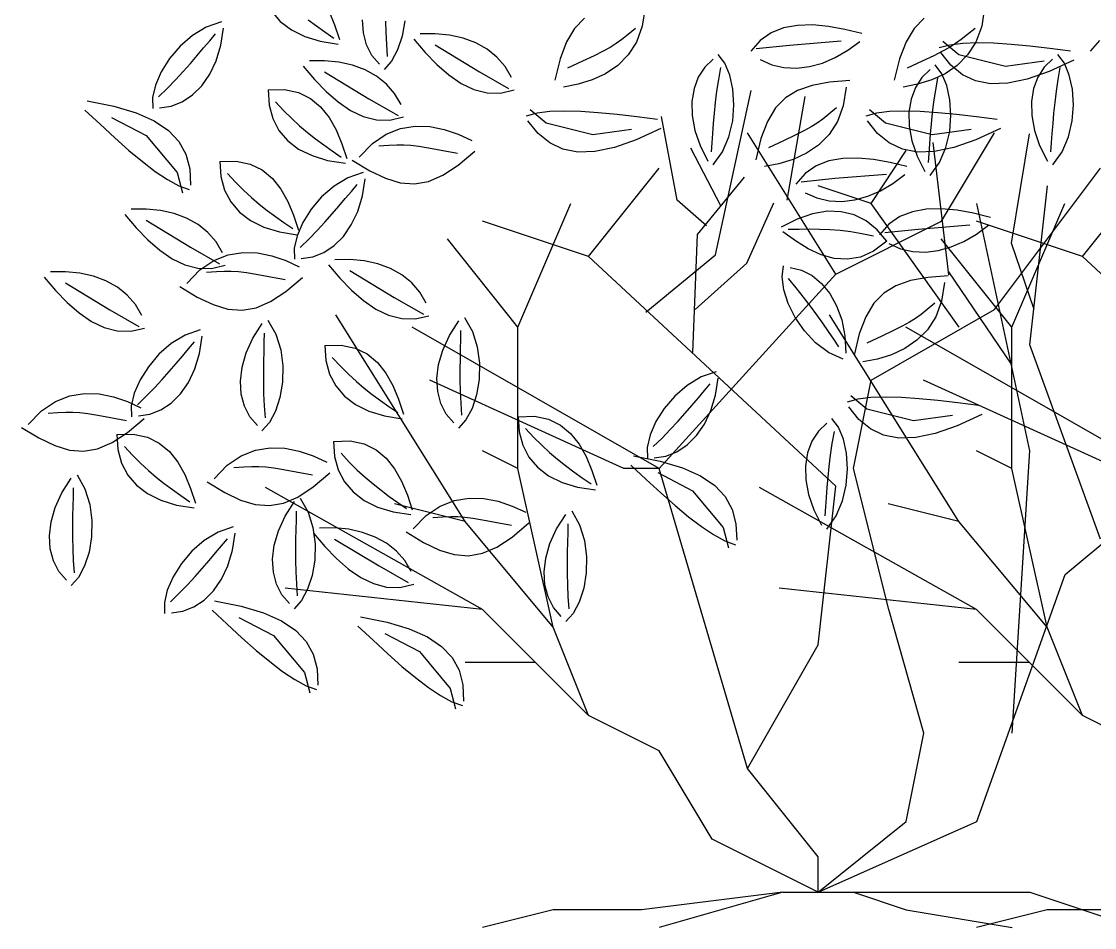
# Model space of a CAD drawing. Header units: millimetres. Extents: x 284148 to 331264, y 78716 to 101523.
# Drawn here: x 315717 to 316399, y 84617 to 85193 of the extents above; entities that cross this region are included whole.
import ezdxf

# ---------------------------------------------------------------- set-up
doc = ezdxf.new("R2010")
doc.units = ezdxf.units.MM

# ---------------------------------------------------------------- blocks, each defined once
blk = doc.blocks.new('A$C4D901EEA')
for p, q in [((158.97, 581.9), (164.47, 575.44)), ((195.24, 582.2), (198.93, 573.42)), ((396.27, 584.28), (394.47, 572.41)), ((611.96, 584.28), (610.16, 572.41)), ((127.08, 575.2), (117.43, 571.91)), ((164.47, 575.44), (171.48, 570.08)), ((182.18, 576.5), (187.39, 572.64)), ((198.93, 573.42), (201.99, 563.99)), ((217.25, 568.24), (216.75, 576.54)), ((231.7, 568.41), (231.54, 575.58)), ((243.49, 575.92), (241.86, 566.16)), ((357.8, 577.52), (351.46, 571.05)), ((493.09, 572.99), (484.27, 571.42)), ((502.61, 573.22), (493.09, 572.99)), ((512.67, 572.3), (502.61, 573.22)), ((573.49, 577.52), (567.15, 571.05)), ((108.58, 566.6), (100.74, 559.77)), ((117.43, 571.91), (108.58, 566.6)), ((119.62, 563.26), (123.34, 567.64)), ((126.69, 560.33), (128.38, 571.2)), ((171.48, 570.08), (179.97, 565.87)), ((187.39, 572.64), (192.79, 568.82)), ((192.79, 568.82), (198.44, 564.96)), ((219.24, 560.64), (217.25, 568.24)), ((232.05, 560.94), (231.7, 568.41)), ((241.86, 566.16), (239.02, 557.42)), ((262.82, 567.69), (253.33, 567.55)), ((271.96, 566.78), (262.82, 567.69)), ((280.6, 564.84), (271.96, 566.78)), ((351.46, 571.05), (346.32, 562.52)), ((385.43, 567.1), (381.46, 563.98)), ((390.24, 571.05), (385.43, 567.1)), ((394.47, 572.41), (390.78, 562.42)), ((476.28, 568.31), (469.25, 563.47)), ((484.27, 571.42), (476.28, 568.31)), ((523.15, 570.44), (512.67, 572.3)), ((533.9, 567.82), (523.15, 570.44)), ((567.15, 571.05), (562.01, 562.52)), ((601.11, 567.1), (597.14, 563.98)), ((605.93, 571.05), (601.11, 567.1)), ((610.16, 572.41), (606.47, 562.42)), ((100.74, 559.77), (94.09, 551.92)), ((115.75, 558.66), (119.62, 563.26)), ((123.7, 550.55), (126.69, 560.33)), ((179.97, 565.87), (189.89, 562.86)), ((189.89, 562.86), (201.2, 561.08)), ((222.67, 553.93), (219.24, 560.64)), ((232.63, 553.17), (232.05, 560.94)), ((249.38, 564.25), (256.56, 555.83)), ((262.88, 560.58), (291.07, 543.55)), ((288.6, 561.87), (280.6, 564.84)), ((295.83, 557.88), (288.6, 561.87)), ((346.32, 562.52), (342.19, 551.65)), ((377.83, 561.37), (374.03, 558.98)), ((381.46, 563.98), (377.83, 561.37)), ((390.78, 562.42), (385.48, 554.17)), ((469.25, 563.47), (463.33, 556.7)), ((487.98, 560.19), (466.77, 558)), ((520.8, 562.89), (487.98, 560.19)), ((525.02, 557.16), (532.63, 562.83)), ((562.01, 562.52), (557.88, 551.65)), ((589.89, 560.51), (583.01, 558.62)), ((595.64, 554.35), (585.39, 562.74)), ((593.51, 561.37), (589.72, 558.98)), ((598.02, 561.57), (589.89, 560.51)), ((597.14, 563.98), (593.51, 561.37)), ((607.29, 561.92), (598.02, 561.57)), ((606.47, 562.42), (601.17, 554.17)), ((617.58, 561.65), (607.29, 561.92)), ((628.76, 560.87), (617.58, 561.65)), ((640.71, 559.69), (628.76, 560.87)), ((653.31, 558.21), (640.71, 559.69)), ((684.94, 563.47), (679.01, 556.7)), ((107.37, 548.87), (111.68, 553.86)), ((111.68, 553.86), (115.75, 558.66)), ((227.5, 548.32), (222.67, 553.93)), ((239.02, 557.42), (235.15, 550.21)), ((256.56, 555.83), (263.96, 548.19)), ((302.14, 552.88), (295.83, 557.88)), ((307.39, 546.88), (302.14, 552.88)), ((363.91, 553.7), (356.57, 550.21)), ((369.56, 556.52), (363.91, 553.7)), ((374.03, 558.98), (369.56, 556.52)), ((385.48, 554.17), (378.85, 547.5)), ((446.92, 548.95), (442.72, 554.58)), ((508.94, 549.06), (517.08, 552.54)), ((517.08, 552.54), (525.02, 557.16)), ((579.6, 553.7), (572.26, 550.21)), ((585.25, 556.52), (579.6, 553.7)), ((590.54, 547.72), (584.08, 555.79)), ((589.72, 558.98), (585.25, 556.52)), ((601.17, 554.17), (594.53, 547.5)), ((625.23, 546.81), (595.64, 554.35)), ((666.43, 556.53), (653.31, 558.21)), ((662.6, 548.95), (658.41, 554.58)), ((94.09, 551.92), (88.83, 543.53)), ((102.8, 543.74), (107.37, 548.87)), ((119.59, 541.96), (123.7, 550.55)), ((179.09, 547.09), (186.27, 538.68)), ((192.53, 550.53), (183.04, 550.39)), ((201.67, 549.63), (192.53, 550.53)), ((210.31, 547.69), (201.67, 549.63)), ((218.32, 544.72), (210.31, 547.69)), ((235.15, 550.21), (230.42, 545.02)), ((263.96, 548.19), (271.58, 541.55)), ((311.44, 539.89), (307.39, 546.88)), ((342.19, 551.65), (338.88, 538.17)), ((356.57, 550.21), (347.04, 545.75)), ((378.85, 547.5), (371.15, 542.28)), ((434.13, 546.48), (430.06, 540.15)), ((439.49, 551.59), (434.13, 546.48)), ((444.12, 546.25), (442.77, 538.58)), ((450.06, 541.39), (446.92, 548.95)), ((469.32, 551.22), (476.7, 547.93)), ((476.7, 547.93), (484.47, 546.14)), ((484.47, 546.14), (492.51, 545.78)), ((492.51, 545.78), (500.71, 546.78)), ((500.71, 546.78), (508.94, 549.06)), ((557.88, 551.65), (554.57, 538.17)), ((572.26, 550.21), (562.73, 545.75)), ((584.8, 542.26), (580.61, 547.89)), ((594.53, 547.5), (586.84, 542.28)), ((597.88, 541.66), (590.54, 547.72)), ((649.89, 550.3), (625.23, 546.81)), ((649.82, 546.48), (645.74, 540.15)), ((655.18, 551.59), (649.82, 546.48)), ((668.56, 550.89), (652.88, 543.66)), ((659.81, 546.25), (658.46, 538.58)), ((665.74, 541.39), (662.6, 548.95)), ((88.83, 543.53), (85.17, 535.1)), ((97.93, 538.48), (102.8, 543.74)), ((114.51, 534.66), (119.59, 541.96)), ((186.27, 538.68), (193.67, 531.03)), ((192.59, 543.42), (220.78, 526.39)), ((225.54, 540.73), (218.32, 544.72)), ((231.85, 535.73), (225.54, 540.73)), ((271.58, 541.55), (279.43, 536.16)), ((291.07, 543.55), (309.54, 532.91)), ((371.15, 542.28), (362.67, 538.36)), ((430.06, 540.15), (427.33, 532.79)), ((452.02, 532.42), (450.06, 541.39)), ((572.02, 539.79), (567.94, 533.46)), ((577.37, 544.9), (572.02, 539.79)), ((586.84, 542.28), (578.36, 538.36)), ((582, 539.56), (580.66, 531.88)), ((587.94, 534.7), (584.8, 542.26)), ((606.25, 537.69), (597.88, 541.66)), ((638.96, 538.77), (626.65, 536.19)), ((652.88, 543.66), (638.96, 538.77)), ((645.74, 540.15), (643.01, 532.79)), ((667.7, 532.42), (665.74, 541.39)), ((85.17, 535.1), (83.29, 527.14)), ((87.13, 527.69), (92.72, 533.12)), ((92.72, 533.12), (97.93, 538.48)), ((108.63, 528.77), (114.51, 534.66)), ((156.66, 531.94), (167.11, 532.19)), ((156.66, 531.94), (157.34, 522.38)), ((167.11, 532.19), (176.07, 530.33)), ((237.1, 529.73), (231.85, 535.73)), ((279.43, 536.16), (287.5, 532.27)), ((287.5, 532.27), (295.8, 530.11)), ((304.33, 529.92), (313.1, 531.94)), ((353.68, 535.59), (344.46, 533.82)), ((362.67, 538.36), (353.68, 535.59)), ((427.33, 532.79), (426.01, 524.57)), ((442.77, 538.58), (441.69, 531.18)), ((452.67, 522.54), (452.02, 532.42)), ((502.4, 534.89), (493.14, 531.7)), ((513.39, 536.86), (502.4, 534.89)), ((526.29, 537.89), (513.39, 536.86)), ((523.91, 533.77), (522.11, 521.9)), ((569.37, 535.59), (560.14, 533.82)), ((567.94, 533.46), (565.21, 526.09)), ((578.36, 538.36), (569.37, 535.59)), ((580.66, 531.88), (579.57, 524.49)), ((589.9, 525.72), (587.94, 534.7)), ((615.79, 535.84), (606.25, 537.69)), ((626.65, 536.19), (615.79, 535.84)), ((643.01, 532.79), (641.69, 524.57)), ((658.46, 538.58), (657.37, 531.18)), ((668.36, 522.54), (667.7, 532.42)), ((41.83, 525.01), (58.77, 521.69)), ((83.29, 527.14), (83.39, 520.12)), ((102.1, 524.4), (108.63, 528.77)), ((176.07, 530.33), (183.68, 526.59)), ((183.68, 526.59), (190.09, 521.22)), ((193.67, 531.03), (201.29, 524.4)), ((220.78, 526.39), (239.26, 515.75)), ((241.15, 522.74), (237.1, 529.73)), ((295.8, 530.11), (304.33, 529.92)), ((441.69, 531.18), (440.82, 524.06)), ((440.87, 427.34), (463.67, 531.55)), ((485.43, 527.01), (479.1, 520.54)), ((493.14, 531.7), (485.43, 527.01)), ((486.5, 462.06), (497.9, 527.88)), ((565.21, 526.09), (563.89, 517.87)), ((590.55, 515.85), (589.9, 525.72)), ((657.37, 531.18), (656.5, 524.06)), ((40.25, 519.19), (49.91, 510.14)), ((58.77, 521.69), (72.92, 517.5)), ((87.76, 520.65), (95.09, 521.65)), ((95.09, 521.65), (102.1, 524.4)), ((157.34, 522.38), (159.68, 513.82)), ((161.47, 524.38), (166.66, 518.8)), ((166.66, 518.8), (171.73, 513.75)), ((190.09, 521.22), (195.44, 514.46)), ((201.29, 524.4), (209.14, 519.01)), ((209.14, 519.01), (217.21, 515.12)), ((333.39, 510.96), (323.15, 519.35)), ((335.78, 518.19), (327.64, 517.12)), ((345.05, 518.53), (335.78, 518.19)), ((355.33, 518.26), (345.05, 518.53)), ((366.51, 517.49), (355.33, 518.26)), ((426.01, 524.57), (426.16, 515.68)), ((440.82, 524.06), (440.12, 517.23)), ((451.88, 512.28), (452.67, 522.54)), ((479.1, 520.54), (473.96, 512.01)), ((517.87, 520.54), (513.06, 516.59)), ((522.11, 521.9), (518.42, 511.91)), ((549.08, 510.96), (538.84, 519.35)), ((551.46, 518.19), (543.33, 517.12)), ((560.74, 518.53), (551.46, 518.19)), ((571.02, 518.26), (560.74, 518.53)), ((582.2, 517.49), (571.02, 518.26)), ((579.57, 524.49), (578.7, 517.37)), ((641.69, 524.57), (641.85, 515.68)), ((656.5, 524.06), (655.8, 517.23)), ((667.56, 512.28), (668.36, 522.54)), ((57.31, 514.55), (79.34, 502.95)), ((72.92, 517.5), (84.42, 512.39)), ((84.42, 512.39), (93.42, 506.31)), ((159.68, 513.82), (163.61, 506.28)), ((171.73, 513.75), (176.73, 509.15)), ((195.44, 514.46), (199.88, 506.58)), ((217.21, 515.12), (225.51, 512.95)), ((225.51, 512.95), (234.04, 512.76)), ((234.04, 512.76), (242.81, 514.79)), ((327.64, 517.12), (320.77, 515.23)), ((328.3, 504.33), (321.83, 512.41)), ((378.46, 516.31), (366.51, 517.49)), ((391.06, 514.82), (378.46, 516.31)), ((404.19, 513.15), (391.06, 514.82)), ((416.61, 462.06), (406.64, 515.07)), ((426.16, 515.68), (427.86, 506.31)), ((440.12, 517.23), (439.55, 510.67)), ((449.52, 502.15), (451.88, 512.28)), ((473.96, 512.01), (469.82, 501.14)), ((509.09, 513.46), (505.46, 510.86)), ((513.06, 516.59), (509.09, 513.46)), ((518.42, 511.91), (513.12, 503.66)), ((543.33, 517.12), (536.46, 515.23)), ((543.98, 504.33), (537.52, 512.41)), ((563.89, 517.87), (564.05, 508.99)), ((578.7, 517.37), (578, 510.53)), ((594.15, 516.31), (582.2, 517.49)), ((589.76, 505.58), (590.55, 515.85)), ((606.75, 514.82), (594.15, 516.31)), ((619.87, 513.15), (606.75, 514.82)), ((641.85, 515.68), (643.55, 506.31)), ((655.8, 517.23), (655.23, 510.67)), ((665.2, 502.15), (667.56, 512.28)), ((49.91, 510.14), (59.25, 501.57)), ((93.42, 506.31), (100.07, 499.23)), ((163.61, 506.28), (169.11, 499.81)), ((176.73, 509.15), (181.74, 504.89)), ((181.74, 504.89), (186.82, 500.88)), ((199.88, 506.58), (203.57, 497.79)), ((231.78, 503.85), (240.91, 507.44)), ((240.91, 507.44), (250.19, 508.95)), ((250.19, 508.95), (259.49, 508.68)), ((259.49, 508.68), (268.66, 506.89)), ((268.66, 506.89), (277.57, 503.88)), ((362.99, 503.43), (333.39, 510.96)), ((387.65, 506.92), (362.99, 503.43)), ((406.31, 507.5), (390.64, 500.27)), ((427.86, 506.31), (431.17, 496.63)), ((439.55, 510.67), (439.06, 504.39)), ((517.34, 414.98), (461.26, 504.7)), ((497.19, 506.01), (491.54, 503.19)), ((501.67, 508.47), (497.19, 506.01)), ((505.46, 510.86), (501.67, 508.47)), ((578.68, 503.43), (549.08, 510.96)), ((564.05, 508.99), (565.75, 499.61)), ((578, 510.53), (577.43, 503.97)), ((603.33, 506.92), (578.68, 503.43)), ((584.63, 448.62), (618.28, 504.7)), ((587.4, 495.45), (589.76, 505.58)), ((622, 507.5), (606.33, 500.27)), ((643.55, 506.31), (646.86, 496.63)), ((655.23, 510.67), (654.75, 504.39)), ((59.25, 501.57), (68.25, 493.61)), ((79.34, 502.95), (98.92, 479.5)), ((100.07, 499.23), (104.52, 491.1)), ((169.11, 499.81), (176.12, 494.45)), ((186.82, 500.88), (192.03, 497.01)), ((203.57, 497.79), (206.63, 488.37)), ((214.53, 489.35), (222.94, 497.91)), ((222.94, 497.91), (231.78, 503.85)), ((277.57, 503.88), (286.08, 499.91)), ((335.64, 498.28), (328.3, 504.33)), ((344.01, 494.3), (335.64, 498.28)), ((390.64, 500.27), (376.72, 495.39)), ((438.61, 498.39), (438.16, 492.67)), ((439.06, 504.39), (438.61, 498.39)), ((445.45, 492.66), (449.52, 502.15)), ((469.82, 501.14), (466.52, 487.66)), ((484.21, 499.69), (474.68, 495.24)), ((491.54, 503.19), (484.21, 499.69)), ((513.12, 503.66), (506.48, 496.99)), ((551.33, 498.28), (543.98, 504.33)), ((559.7, 494.3), (551.33, 498.28)), ((565.75, 499.61), (569.06, 489.93)), ((577.43, 503.97), (576.94, 497.7)), ((589.17, 414.53), (579.19, 498.62)), ((606.33, 500.27), (592.41, 495.39)), ((629.1, 434.65), (640.52, 504.12)), ((654.3, 498.39), (653.85, 492.67)), ((654.75, 504.39), (654.3, 498.39)), ((661.14, 492.66), (665.2, 502.15)), ((68.25, 493.61), (76.86, 486.43)), ((104.52, 491.1), (106.93, 481.9)), ((176.12, 494.45), (184.61, 490.25)), ((192.03, 497.01), (197.43, 493.2)), ((197.43, 493.2), (203.08, 489.33)), ((227.17, 496.54), (233.38, 496.92)), ((233.38, 496.92), (238.43, 497.13)), ((238.43, 497.13), (242.9, 497.12)), ((242.9, 497.12), (247.38, 496.83)), ((247.38, 496.83), (252.44, 496.2)), ((252.44, 496.2), (258.67, 495.19)), ((258.67, 495.19), (266.67, 493.72)), ((266.67, 493.72), (277, 491.75)), ((277.48, 484.13), (288.05, 493.12)), ((353.55, 492.46), (344.01, 494.3)), ((364.4, 492.8), (353.55, 492.46)), ((376.72, 495.39), (364.4, 492.8)), ((444.44, 458.41), (425.19, 494.98)), ((431.17, 496.63), (436.16, 486.83)), ((439.56, 484.34), (445.45, 492.66)), ((498.78, 491.77), (490.3, 487.85)), ((506.48, 496.99), (498.78, 491.77)), ((539.77, 459.84), (562.2, 493.48)), ((569.24, 492.46), (559.7, 494.3)), ((580.09, 492.8), (569.24, 492.46)), ((576.5, 491.7), (576.05, 485.97)), ((576.94, 497.7), (576.5, 491.7)), ((592.41, 495.39), (580.09, 492.8)), ((583.34, 485.97), (587.4, 495.45)), ((646.86, 496.63), (651.84, 486.83)), ((655.25, 484.34), (661.14, 492.66)), ((76.86, 486.43), (85.04, 480.19)), ((126.01, 486.52), (136.46, 486.77)), ((126.01, 486.52), (126.69, 476.96)), ((136.46, 486.77), (145.42, 484.91)), ((145.42, 484.91), (153.03, 481.17)), ((184.61, 490.25), (194.53, 487.24)), ((194.53, 487.24), (205.84, 485.46)), ((210.19, 487.4), (221.25, 480.68)), ((267.77, 477.74), (277.48, 484.13)), ((481.31, 485.07), (472.09, 483.31)), ((490.3, 487.85), (481.31, 485.07)), ((512.98, 486.86), (504.99, 483.75)), ((521.81, 488.43), (512.98, 486.86)), ((531.32, 488.66), (521.81, 488.43)), ((541.39, 487.74), (531.32, 488.66)), ((551.86, 485.88), (541.39, 487.74)), ((562.61, 483.26), (551.86, 485.88)), ((569.06, 489.93), (574.04, 480.14)), ((577.44, 477.65), (583.34, 485.97)), ((85.04, 480.19), (92.76, 475.05)), ((98.92, 479.5), (102.31, 466.71)), ((106.93, 481.9), (107.44, 471.56)), ((130.82, 478.96), (136.01, 473.38)), ((153.03, 481.17), (159.44, 475.8)), ((217.08, 479.52), (207.43, 476.22)), ((221.25, 480.68), (231.31, 475.84)), ((258.6, 473.84), (267.77, 477.74)), ((360.33, 426.19), (405.19, 482.27)), ((497.96, 478.91), (492.04, 472.14)), ((504.99, 483.75), (497.96, 478.91)), ((549.52, 478.33), (516.7, 475.63)), ((553.73, 472.6), (561.34, 478.27)), ((618.28, 392.55), (685.57, 482.27)), ((674.05, 426.19), (718.92, 482.27)), ((92.76, 475.05), (99.98, 471.15)), ((99.98, 471.15), (106.65, 468.65)), ((126.69, 476.96), (129.02, 468.4)), ((136.01, 473.38), (141.07, 468.34)), ((159.44, 475.8), (164.79, 469.05)), ((198.59, 470.91), (190.74, 464.08)), ((207.43, 476.22), (198.59, 470.91)), ((209.63, 467.57), (213.34, 471.95)), ((216.69, 464.65), (218.39, 475.51)), ((231.31, 475.84), (240.69, 473.01)), ((240.69, 473.01), (249.68, 472.3)), ((249.68, 472.3), (258.6, 473.84)), ((429.46, 440.12), (459.4, 476.68)), ((516.7, 475.63), (495.49, 473.44)), ((539.77, 459.84), (506.13, 471.05)), ((545.79, 467.98), (553.73, 472.6)), ((640.71, 370.12), (651.93, 471.05)), ((129.02, 468.4), (132.96, 460.86)), ((141.07, 468.34), (146.08, 463.73)), ((146.08, 463.73), (151.09, 459.47)), ((164.79, 469.05), (169.23, 461.16)), ((190.74, 464.08), (184.09, 456.23)), ((205.75, 462.97), (209.63, 467.57)), ((213.7, 454.86), (216.69, 464.65)), ((498.04, 466.66), (505.42, 463.37)), ((529.42, 462.22), (537.65, 464.5)), ((537.65, 464.5), (545.79, 467.98)), ((132.96, 460.86), (138.46, 454.39)), ((151.09, 459.47), (156.17, 455.46)), ((169.23, 461.16), (172.91, 452.38)), ((197.38, 453.19), (201.68, 458.17)), ((201.68, 458.17), (205.75, 462.97)), ((315.46, 381.33), (349.11, 459.84)), ((435.17, 445.61), (416.61, 462.06)), ((460.82, 421.85), (477.95, 460.24)), ((505.42, 463.37), (513.19, 461.58)), ((513.19, 461.58), (521.23, 461.22)), ((521.23, 461.22), (529.42, 462.22)), ((595.85, 381.33), (539.77, 459.84)), ((640.71, 302.82), (607.06, 459.84)), ((629.19, 381.33), (662.84, 459.84)), ((65.74, 452.89), (72.93, 444.48)), ((79.19, 456.34), (69.69, 456.2)), ((88.32, 455.43), (79.19, 456.34)), ((96.97, 453.49), (88.32, 455.43)), ((104.97, 450.52), (96.97, 453.49)), ((112.2, 446.53), (104.97, 450.52)), ((138.46, 454.39), (145.47, 449.03)), ((156.17, 455.46), (161.38, 451.59)), ((161.38, 451.59), (166.78, 447.78)), ((172.91, 452.38), (175.98, 442.95)), ((184.09, 456.23), (178.84, 447.84)), ((192.81, 448.05), (197.38, 453.19)), ((209.59, 446.27), (213.7, 454.86)), ((502.7, 453.31), (492.89, 449.95)), ((512.04, 454.88), (502.7, 453.31)), ((520.86, 454.64), (512.04, 454.88)), ((529.11, 452.62), (520.86, 454.64)), ((536.71, 448.81), (529.11, 452.62)), ((558.05, 451.54), (551.02, 446.7)), ((566.04, 454.65), (558.05, 451.54)), ((574.87, 456.22), (566.04, 454.65)), ((584.38, 456.45), (574.87, 456.22)), ((594.44, 455.53), (584.38, 456.45)), ((604.92, 453.67), (594.44, 455.53)), ((615.67, 451.05), (604.92, 453.67)), ((72.93, 444.48), (80.33, 436.83)), ((79.25, 449.23), (107.43, 432.2)), ((118.51, 441.53), (112.2, 446.53)), ((145.47, 449.03), (153.96, 444.83)), ((153.96, 444.83), (163.88, 441.82)), ((166.78, 447.78), (172.43, 443.91)), ((178.84, 447.84), (175.17, 439.42)), ((187.93, 442.79), (192.81, 448.05)), ((204.52, 438.97), (209.59, 446.27)), ((360.33, 426.19), (293.03, 448.62)), ((492.89, 449.95), (482.68, 444.76)), ((494.03, 443.42), (487.19, 443.24)), ((500.65, 443.49), (494.03, 443.42)), ((507.13, 443.4), (500.65, 443.49)), ((513.6, 443.12), (507.13, 443.4)), ((517.34, 414.98), (584.63, 448.62)), ((543.62, 443.23), (536.71, 448.81)), ((549.77, 435.89), (543.62, 443.23)), ((551.02, 446.7), (545.1, 439.93)), ((569.76, 443.42), (548.55, 441.23)), ((602.58, 446.12), (569.76, 443.42)), ((674.05, 426.19), (606.76, 448.62)), ((606.79, 440.39), (614.4, 446.06)), ((80.33, 436.83), (87.95, 430.2)), ((123.76, 435.53), (118.51, 441.53)), ((163.88, 441.82), (175.19, 440.04)), ((175.17, 439.42), (173.29, 431.45)), ((177.14, 432), (182.72, 437.43)), ((182.72, 437.43), (187.93, 442.79)), ((198.64, 433.08), (204.52, 438.97)), ((315.46, 381.33), (270.6, 437.41)), ((426.61, 365.16), (429.46, 440.12)), ((491.75, 436.1), (483.74, 441.94)), ((520.15, 442.6), (513.6, 443.12)), ((526.91, 441.8), (520.15, 442.6)), ((533.97, 440.68), (526.91, 441.8)), ((541.44, 439.19), (533.97, 440.68)), ((629.19, 381.33), (584.33, 437.41)), ((598.85, 435.77), (606.79, 440.39)), ((87.95, 430.2), (95.79, 424.81)), ((107.43, 432.2), (125.91, 421.55)), ((127.81, 428.54), (123.76, 435.53)), ((173.29, 431.45), (173.39, 424.43)), ((192.11, 428.71), (198.64, 433.08)), ((499.88, 431.14), (491.75, 436.1)), ((508.1, 427.34), (499.88, 431.14)), ((541.44, 429.56), (533.09, 425.83)), ((549.77, 435.89), (541.44, 429.56)), ((551.1, 434.45), (558.48, 431.16)), ((558.48, 431.16), (566.25, 429.37)), ((574.29, 429.01), (582.48, 430.01)), ((582.48, 430.01), (590.71, 432.29)), ((590.71, 432.29), (598.85, 435.77)), ((643.37, 392.59), (629.1, 434.65)), ((95.79, 424.81), (103.87, 420.92)), ((113.39, 417.68), (122.23, 423.62)), ((122.23, 423.62), (131.36, 427.21)), ((131.36, 427.21), (140.64, 428.72)), ((140.64, 428.72), (149.94, 428.45)), ((149.94, 428.45), (159.11, 426.66)), ((159.11, 426.66), (168.02, 423.65)), ((168.02, 423.65), (176.53, 419.68)), ((177.76, 424.96), (185.1, 425.97)), ((185.1, 425.97), (192.11, 428.71)), ((208.61, 424.31), (199.12, 424.17)), ((217.75, 423.4), (208.61, 424.31)), ((226.39, 421.46), (217.75, 423.4)), ((517.34, 280.39), (360.33, 426.19)), ((396.66, 390.77), (440.87, 427.34)), ((516.39, 425), (508.1, 427.34)), ((524.73, 424.4), (516.39, 425)), ((533.09, 425.83), (524.73, 424.4)), ((566.25, 429.37), (574.29, 429.01)), ((831.07, 280.39), (674.05, 426.19)), ((27.92, 416.52), (18.43, 416.38)), ((37.06, 415.61), (27.92, 416.52)), ((103.87, 420.92), (112.17, 418.75)), ((104.98, 409.12), (113.39, 417.68)), ((112.17, 418.75), (120.7, 418.56)), ((117.62, 416.31), (123.83, 416.69)), ((120.7, 418.56), (129.46, 420.59)), ((123.83, 416.69), (128.88, 416.9)), ((128.88, 416.9), (133.35, 416.89)), ((133.35, 416.89), (137.82, 416.6)), ((137.82, 416.6), (142.89, 415.97)), ((142.89, 415.97), (149.12, 414.96)), ((195.17, 420.86), (202.35, 412.45)), ((208.67, 417.2), (236.86, 400.17)), ((234.4, 418.49), (226.39, 421.46)), ((241.62, 414.5), (234.4, 418.49)), ((428.04, 392.59), (460.82, 421.85)), ((483.29, 413.19), (484.08, 420.16)), ((488.38, 419.2), (495.58, 417.47)), ((495.58, 417.47), (502.28, 414.05)), ((629.1, 357.85), (589.17, 416.36)), ((14.48, 413.07), (21.67, 404.66)), ((27.98, 409.41), (56.17, 392.38)), ((45.7, 413.67), (37.06, 415.61)), ((53.71, 410.7), (45.7, 413.67)), ((60.94, 406.71), (53.71, 410.7)), ((149.12, 414.96), (157.12, 413.49)), ((157.12, 413.49), (167.45, 411.52)), ((167.93, 403.9), (178.5, 412.89)), ((202.35, 412.45), (209.75, 404.8)), ((247.93, 409.5), (241.62, 414.5)), ((253.18, 403.5), (247.93, 409.5)), ((405.19, 291.61), (517.34, 414.98)), ((484.37, 405.07), (483.29, 413.19)), ((487.06, 412.26), (492.08, 406.3)), ((502.28, 414.05), (508.35, 409.05)), ((564.87, 410.85), (555.62, 407.65)), ((575.86, 412.82), (564.87, 410.85)), ((588.77, 413.85), (575.86, 412.82)), ((586.38, 409.73), (584.58, 397.86)), ((21.67, 404.66), (29.07, 397.01)), ((67.25, 401.71), (60.94, 406.71)), ((100.64, 407.17), (111.7, 400.45)), ((158.22, 397.51), (167.93, 403.9)), ((209.75, 404.8), (217.37, 398.17)), ((257.23, 396.51), (253.18, 403.5)), ((487.18, 396.33), (484.37, 405.07)), ((492.08, 406.3), (496.73, 400.45)), ((508.35, 409.05), (513.61, 402.61)), ((513.61, 402.61), (517.94, 394.84)), ((547.91, 402.96), (541.58, 396.49)), ((555.62, 407.65), (547.91, 402.96)), ((29.07, 397.01), (36.69, 390.38)), ((72.5, 395.71), (67.25, 401.71)), ((76.55, 388.72), (72.5, 395.71)), ((111.7, 400.45), (121.76, 395.61)), ((121.76, 395.61), (131.14, 392.78)), ((149.05, 393.61), (158.22, 397.51)), ((217.37, 398.17), (225.22, 392.78)), ((236.86, 400.17), (255.34, 389.52)), ((491.58, 387.46), (487.18, 396.33)), ((496.73, 400.45), (501.06, 394.73)), ((541.58, 396.49), (536.43, 387.97)), ((580.35, 396.5), (575.54, 392.55)), ((584.58, 397.86), (580.9, 387.87)), ((36.69, 390.38), (44.53, 384.99)), ((56.17, 392.38), (74.65, 381.73)), ((131.14, 392.78), (140.13, 392.07)), ((140.13, 392.07), (149.05, 393.61)), ((281.82, 257.96), (199.69, 389.16)), ((225.22, 392.78), (233.29, 388.89)), ((233.29, 388.89), (241.59, 386.72)), ((501.06, 394.73), (505.1, 389.17)), ((505.1, 389.17), (508.89, 383.79)), ((595.55, 257.96), (513.42, 389.16)), ((517.94, 394.84), (521.18, 385.88)), ((539.77, 347.68), (618.28, 392.55)), ((571.57, 389.42), (567.94, 386.81)), ((575.54, 392.55), (571.57, 389.42)), ((44.53, 384.99), (52.6, 381.1)), ((147.06, 374.32), (152.99, 383.58)), ((156.62, 385.71), (161.66, 376.85)), ((241.59, 386.72), (250.12, 386.53)), ((250.12, 386.53), (258.89, 388.56)), ((271.91, 376.03), (277.84, 385.28)), ((281.47, 387.42), (286.51, 378.56)), ((497.42, 378.98), (491.58, 387.46)), ((508.89, 383.79), (512.47, 378.6)), ((521.18, 385.88), (523.18, 375.85)), ((536.43, 387.97), (532.3, 377.1)), ((559.67, 381.97), (554.02, 379.14)), ((564.14, 384.43), (559.67, 381.97)), ((567.94, 386.81), (564.14, 384.43)), ((580.9, 387.87), (575.6, 379.62)), ((52.6, 381.1), (60.9, 378.93)), ((60.9, 378.93), (69.44, 378.74)), ((69.44, 378.74), (78.2, 380.77)), ((103.96, 376.22), (95.11, 370.91)), ((113.61, 379.51), (103.96, 376.22)), ((113.21, 364.64), (114.91, 375.5)), ((154.29, 371.83), (154.41, 377.57)), ((161.66, 376.85), (164.77, 367.01)), ((405.19, 291.61), (248.17, 381.33)), ((267.66, 366.72), (271.91, 376.03)), ((279.14, 373.54), (279.26, 379.27)), ((286.51, 378.56), (289.62, 368.72)), ((315.46, 291.61), (315.46, 381.33)), ((504.55, 371.41), (497.42, 378.98)), ((512.47, 378.6), (515.87, 373.64)), ((523.18, 375.85), (523.8, 364.88)), ((532.3, 377.1), (529, 363.61)), ((546.68, 375.65), (537.16, 371.2)), ((554.02, 379.14), (546.68, 375.65)), ((718.92, 291.61), (561.9, 381.33)), ((575.6, 379.62), (568.96, 372.95)), ((629.19, 291.61), (629.19, 381.33)), ((95.11, 370.91), (87.27, 364.08)), ((106.15, 367.57), (109.86, 371.95)), ((142.81, 365.02), (147.06, 374.32)), ((154.14, 365.82), (154.29, 371.83)), ((192.71, 369.66), (203.16, 369.92)), ((192.71, 369.66), (193.39, 360.11)), ((203.16, 369.92), (212.12, 368.05)), ((278.99, 367.52), (279.14, 373.54)), ((289.62, 368.72), (290.96, 358.4)), ((512.83, 365.25), (504.55, 371.41)), ((515.87, 373.64), (519.13, 368.92)), ((568.96, 372.95), (561.26, 367.73)), ((685.57, 246.75), (640.71, 370.12)), ((87.27, 364.08), (80.62, 356.22)), ((98.21, 358.16), (102.28, 362.97)), ((102.28, 362.97), (106.15, 367.57)), ((110.23, 354.86), (113.21, 364.64)), ((140.19, 355.86), (142.81, 365.02)), ((154, 359.52), (154.14, 365.82)), ((164.77, 367.01), (166.11, 356.7)), ((197.52, 362.11), (202.71, 356.52)), ((212.12, 368.05), (219.73, 364.31)), ((219.73, 364.31), (226.14, 358.94)), ((265.04, 357.56), (267.66, 366.72)), ((278.85, 361.23), (278.99, 367.52)), ((522.1, 361.02), (512.83, 365.25)), ((552.78, 363.8), (543.79, 361.03)), ((561.26, 367.73), (552.78, 363.8)), ((80.62, 356.22), (75.36, 347.84)), ((93.9, 353.18), (98.21, 358.16)), ((106.12, 346.26), (110.23, 354.86)), ((139.15, 347.03), (140.19, 355.86)), ((153.92, 352.94), (154, 359.52)), ((166.11, 356.7), (165.88, 346.41)), ((193.39, 360.11), (195.73, 351.54)), ((202.71, 356.52), (207.78, 351.48)), ((226.14, 358.94), (231.49, 352.19)), ((264, 348.74), (265.04, 357.56)), ((278.77, 354.65), (278.85, 361.23)), ((278.79, 347.77), (278.77, 354.65)), ((290.96, 358.4), (290.73, 348.12)), ((543.79, 361.03), (534.57, 359.27)), ((75.36, 347.84), (71.69, 339.41)), ((84.46, 342.79), (89.33, 348.05)), ((89.33, 348.05), (93.9, 353.18)), ((153.94, 346.06), (153.92, 352.94)), ((195.73, 351.54), (199.66, 344)), ((207.78, 351.48), (212.78, 346.88)), ((231.49, 352.19), (235.93, 344.3)), ((264.5, 340.43), (264, 348.74)), ((278.95, 340.6), (278.79, 347.77)), ((290.73, 348.12), (289.11, 338.35)), ((431.76, 349.67), (422.91, 344.36)), ((441.41, 352.97), (431.76, 349.67)), ((441.01, 338.1), (442.71, 348.96)), ((79.25, 337.43), (84.46, 342.79)), ((101.04, 338.97), (106.12, 346.26)), ((139.65, 338.72), (139.15, 347.03)), ((154.1, 338.9), (153.94, 346.06)), ((165.88, 346.41), (164.26, 336.64)), ((199.66, 344), (205.16, 337.54)), ((212.78, 346.88), (217.79, 342.62)), ((217.79, 342.62), (222.87, 338.6)), ((235.93, 344.3), (239.62, 335.52)), ((382.76, 291.61), (259.39, 347.68)), ((422.91, 344.36), (415.07, 337.53)), ((430.08, 336.42), (433.95, 341.03)), ((433.95, 341.03), (437.66, 345.4)), ((528.56, 291.61), (539.77, 347.68)), ((696.49, 291.61), (573.12, 347.68)), ((12.76, 328.15), (21.6, 334.09)), ((21.6, 334.09), (30.73, 337.68)), ((30.73, 337.68), (40.01, 339.19)), ((40.01, 339.19), (49.31, 338.92)), ((49.31, 338.92), (58.48, 337.14)), ((58.48, 337.14), (67.39, 334.12)), ((67.39, 334.12), (75.9, 330.15)), ((71.69, 339.41), (69.81, 331.44)), ((73.66, 331.99), (79.25, 337.43)), ((95.16, 333.08), (101.04, 338.97)), ((141.64, 331.12), (139.65, 338.72)), ((154.45, 331.43), (154.1, 338.9)), ((164.26, 336.64), (161.42, 327.91)), ((205.16, 337.54), (212.17, 332.18)), ((222.87, 338.6), (228.08, 334.74)), ((228.08, 334.74), (233.48, 330.92)), ((239.62, 335.52), (242.69, 326.09)), ((266.49, 332.83), (264.5, 340.43)), ((279.3, 333.14), (278.95, 340.6)), ((289.11, 338.35), (286.27, 329.61)), ((415.07, 337.53), (408.42, 329.68)), ((426.01, 331.62), (430.08, 336.42)), ((438.03, 328.31), (441.01, 338.1)), ((531.44, 335.48), (524.57, 333.59)), ((537.19, 329.32), (526.95, 337.71)), ((539.58, 336.55), (531.44, 335.48)), ((548.85, 336.89), (539.58, 336.55)), ((559.14, 336.62), (548.85, 336.89)), ((570.32, 335.85), (559.14, 336.62)), ((582.27, 334.67), (570.32, 335.85)), ((594.86, 333.18), (582.27, 334.67)), ((4.35, 319.59), (12.76, 328.15)), ((23.2, 327.16), (28.25, 327.37)), ((28.25, 327.37), (32.72, 327.36)), ((32.72, 327.36), (37.19, 327.07)), ((69.81, 331.44), (69.92, 324.43)), ((81.62, 325.96), (88.63, 328.71)), ((88.63, 328.71), (95.16, 333.08)), ((145.07, 324.42), (141.64, 331.12)), ((155.03, 323.66), (154.45, 331.43)), ((161.42, 327.91), (157.54, 320.69)), ((212.17, 332.18), (220.66, 327.97)), ((220.66, 327.97), (230.58, 324.96)), ((233.48, 330.92), (239.13, 327.06)), ((269.92, 326.13), (266.49, 332.83)), ((279.88, 325.36), (279.3, 333.14)), ((286.27, 329.61), (282.4, 322.4)), ((408.42, 329.68), (403.16, 321.29)), ((421.7, 326.64), (426.01, 331.62)), ((433.92, 319.72), (438.03, 328.31)), ((532.1, 322.69), (525.63, 330.77)), ((566.79, 321.79), (537.19, 329.32)), ((607.99, 331.51), (594.86, 333.18)), ((16.99, 326.78), (23.2, 327.16)), ((37.19, 327.07), (42.26, 326.44)), ((42.26, 326.44), (48.49, 325.43)), ((48.49, 325.43), (56.49, 323.96)), ((56.49, 323.96), (66.82, 321.99)), ((67.3, 314.37), (77.87, 323.36)), ((74.29, 324.96), (81.62, 325.96)), ((149.89, 318.8), (145.07, 324.42)), ((157.54, 320.69), (152.81, 315.51)), ((230.58, 324.96), (241.9, 323.18)), ((274.75, 320.51), (269.92, 326.13)), ((282.4, 322.4), (277.67, 317.22)), ((315.5, 324.44), (325.95, 324.69)), ((315.5, 324.44), (316.18, 314.88)), ((325.95, 324.69), (334.91, 322.83)), ((334.91, 322.83), (342.52, 319.09)), ((403.16, 321.29), (399.49, 312.87)), ((412.26, 316.24), (417.13, 321.5)), ((417.13, 321.5), (421.7, 326.64)), ((519.09, 317.72), (514.9, 323.35)), ((539.44, 316.64), (532.1, 322.69)), ((591.45, 325.28), (566.79, 321.79)), ((610.11, 325.86), (594.44, 318.63)), ((0.01, 317.64), (11.07, 310.92)), ((57.59, 307.98), (67.3, 314.37)), ((316.18, 314.88), (318.51, 306.32)), ((320.31, 316.88), (325.5, 311.3)), ((342.52, 319.09), (348.93, 313.72)), ((348.93, 313.72), (354.28, 306.97)), ((407.05, 310.88), (412.26, 316.24)), ((428.84, 312.42), (433.92, 319.72)), ((506.31, 315.25), (502.23, 308.92)), ((511.67, 320.36), (506.31, 315.25)), ((516.29, 315.02), (514.95, 307.34)), ((522.23, 310.16), (519.09, 317.72)), ((547.81, 312.66), (539.44, 316.64)), ((580.52, 313.75), (568.2, 311.16)), ((594.44, 318.63), (580.52, 313.75)), ((11.07, 310.92), (21.13, 306.08)), ((48.42, 304.08), (57.59, 307.98)), ((60.58, 313.06), (71.03, 313.32)), ((60.58, 313.06), (61.26, 303.51)), ((71.03, 313.32), (79.99, 311.45)), ((79.99, 311.45), (87.6, 307.71)), ((87.6, 307.71), (94.01, 302.34)), ((198.3, 308.78), (208.76, 309.03)), ((198.3, 308.78), (198.99, 299.22)), ((208.76, 309.03), (217.72, 307.16)), ((217.72, 307.16), (225.32, 303.42)), ((325.5, 311.3), (330.57, 306.26)), ((354.28, 306.97), (358.72, 299.08)), ((399.49, 312.87), (397.61, 304.9)), ((401.46, 305.45), (407.05, 310.88)), ((422.96, 306.53), (428.84, 312.42)), ((502.23, 308.92), (499.5, 301.55)), ((514.95, 307.34), (513.86, 299.94)), ((524.19, 301.18), (522.23, 310.16)), ((557.35, 310.82), (547.81, 312.66)), ((568.2, 311.16), (557.35, 310.82)), ((21.13, 306.08), (30.51, 303.25)), ((30.51, 303.25), (39.5, 302.54)), ((39.5, 302.54), (48.42, 304.08)), ((61.26, 303.51), (63.6, 294.94)), ((65.39, 305.51), (70.58, 299.92)), ((94.01, 302.34), (99.36, 295.59)), ((139.65, 299.52), (148.78, 303.11)), ((148.78, 303.11), (158.06, 304.63)), ((158.06, 304.63), (167.36, 304.36)), ((167.36, 304.36), (176.53, 302.57)), ((176.53, 302.57), (185.45, 299.55)), ((203.12, 301.22), (208.3, 295.64)), ((225.32, 303.42), (231.73, 298.06)), ((315.46, 291.61), (293.03, 302.82)), ((318.51, 306.32), (322.45, 298.78)), ((330.57, 306.26), (335.57, 301.65)), ((335.57, 301.65), (340.58, 297.39)), ((397.61, 304.9), (397.72, 297.88)), ((409.42, 299.42), (416.43, 302.16)), ((416.43, 302.16), (422.96, 306.53)), ((499.5, 301.55), (498.18, 293.33)), ((524.84, 291.3), (524.19, 301.18)), ((629.19, 291.61), (606.76, 302.82)), ((629.49, 123.38), (640.71, 302.82)), ((63.6, 294.94), (67.53, 287.4)), ((70.58, 299.92), (75.65, 294.88)), ((75.65, 294.88), (80.65, 290.28)), ((99.36, 295.59), (103.8, 287.7)), ((122.4, 285.02), (130.81, 293.59)), ((130.81, 293.59), (139.65, 299.52)), ((185.45, 299.55), (193.95, 295.58)), ((198.99, 299.22), (201.32, 290.65)), ((208.3, 295.64), (213.37, 290.59)), ((231.73, 298.06), (237.08, 291.3)), ((322.45, 298.78), (327.95, 292.31)), ((340.58, 297.39), (345.66, 293.38)), ((345.66, 293.38), (350.87, 289.51)), ((358.72, 299.08), (362.4, 290.29)), ((387.27, 293.69), (396.93, 284.65)), ((388.85, 299.51), (405.79, 296.2)), ((402.09, 298.41), (409.42, 299.42)), ((405.79, 296.2), (419.94, 292.01)), ((498.18, 293.33), (498.34, 284.45)), ((513.86, 299.94), (512.99, 292.83)), ((35.3, 287.43), (40.34, 278.57)), ((67.53, 287.4), (73.03, 280.94)), ((80.65, 290.28), (85.66, 286.02)), ((103.8, 287.7), (107.49, 278.92)), ((135.04, 292.21), (141.25, 292.59)), ((141.25, 292.59), (146.3, 292.81)), ((146.3, 292.81), (150.77, 292.8)), ((150.77, 292.8), (155.25, 292.51)), ((155.25, 292.51), (160.31, 291.88)), ((160.31, 291.88), (166.55, 290.86)), ((166.55, 290.86), (174.54, 289.4)), ((174.54, 289.4), (184.87, 287.43)), ((185.35, 279.8), (195.93, 288.8)), ((201.32, 290.65), (205.25, 283.12)), ((213.37, 290.59), (218.38, 285.99)), ((237.08, 291.3), (241.53, 283.41)), ((337.9, 190.67), (315.46, 291.61)), ((327.95, 292.31), (334.96, 286.95)), ((334.96, 286.95), (343.45, 282.75)), ((350.87, 289.51), (356.27, 285.7)), ((362.4, 290.29), (365.47, 280.87)), ((405.19, 291.61), (382.76, 291.61)), ((404.33, 289.06), (426.36, 277.45)), ((461.26, 100.95), (405.19, 291.61)), ((419.94, 292.01), (431.44, 286.89)), ((431.44, 286.89), (440.44, 280.82)), ((512.99, 292.83), (512.29, 285.99)), ((524.05, 281.04), (524.84, 291.3)), ((550.99, 201.89), (528.56, 291.61)), ((651.62, 190.67), (629.19, 291.61)), ((25.74, 276.04), (31.67, 285.3)), ((73.03, 280.94), (80.04, 275.58)), ((85.66, 286.02), (90.74, 282)), ((90.74, 282), (95.95, 278.14)), ((118.06, 283.08), (129.12, 276.36)), ((175.64, 273.41), (185.35, 279.8)), ((205.25, 283.12), (210.75, 276.65)), ((218.38, 285.99), (223.39, 281.73)), ((223.39, 281.73), (228.46, 277.72)), ((241.53, 283.41), (245.21, 274.63)), ((343.45, 282.75), (353.37, 279.74)), ((353.37, 279.74), (364.68, 277.96)), ((356.27, 285.7), (361.92, 281.83)), ((396.93, 284.65), (406.27, 276.07)), ((440.44, 280.82), (447.09, 273.74)), ((498.34, 284.45), (500.04, 275.07)), ((506.13, 179.45), (517.34, 280.39)), ((512.29, 285.99), (511.72, 279.43)), ((521.69, 270.91), (524.05, 281.04)), ((663.14, 224.32), (730.43, 280.39)), ((21.49, 266.74), (25.74, 276.04)), ((32.82, 267.53), (32.97, 273.55)), ((32.97, 273.55), (33.09, 279.29)), ((40.34, 278.57), (43.44, 268.73)), ((80.04, 275.58), (88.53, 271.37)), ((95.95, 278.14), (101.35, 274.32)), ((101.35, 274.32), (107, 270.46)), ((107.49, 278.92), (110.55, 269.49)), ((129.12, 276.36), (139.19, 271.52)), ((293.03, 201.89), (155.11, 279.48)), ((166.47, 269.51), (175.64, 273.41)), ((210.75, 276.65), (217.76, 271.29)), ((228.46, 277.72), (233.67, 273.85)), ((233.67, 273.85), (239.07, 270.03)), ((245.21, 274.63), (248.28, 265.21)), ((275.2, 271.27), (284.49, 272.79)), ((284.49, 272.79), (293.79, 272.52)), ((406.27, 276.07), (415.27, 268.12)), ((426.36, 277.45), (445.94, 254.01)), ((447.09, 273.74), (451.55, 265.61)), ((606.76, 201.89), (468.84, 279.48)), ((500.04, 275.07), (503.35, 265.39)), ((511.23, 273.15), (510.79, 267.15)), ((511.72, 279.43), (511.23, 273.15)), ((18.87, 257.58), (21.49, 266.74)), ((32.68, 261.24), (32.82, 267.53)), ((43.44, 268.73), (44.79, 258.42)), ((88.53, 271.37), (98.45, 268.36)), ((98.45, 268.36), (109.76, 266.58)), ((139.19, 271.52), (148.56, 268.69)), ((148.56, 268.69), (157.55, 267.98)), ((157.55, 267.98), (166.47, 269.51)), ((167.49, 261.28), (173.42, 270.54)), ((177.05, 272.68), (182.09, 263.81)), ((217.76, 271.29), (226.25, 267.09)), ((226.25, 267.09), (236.18, 264.07)), ((281.82, 257.96), (236.96, 269.18)), ((239.07, 270.03), (244.72, 266.17)), ((257.24, 261.75), (266.07, 267.69)), ((266.07, 267.69), (275.2, 271.27)), ((293.79, 272.52), (302.96, 270.73)), ((302.96, 270.73), (311.87, 267.71)), ((311.87, 267.71), (320.38, 263.74)), ((415.27, 268.12), (423.88, 260.94)), ((510.79, 267.15), (510.34, 261.43)), ((517.63, 261.43), (521.69, 270.91)), ((595.55, 257.96), (550.69, 269.18)), ((32.6, 254.66), (32.68, 261.24)), ((163.23, 251.98), (167.49, 261.28)), ((174.72, 258.79), (174.84, 264.53)), ((182.09, 263.81), (185.19, 253.98)), ((236.18, 264.07), (247.49, 262.3)), ((248.83, 253.18), (257.24, 261.75)), ((261.46, 260.37), (267.68, 260.75)), ((267.68, 260.75), (272.73, 260.97)), ((272.73, 260.97), (277.2, 260.96)), ((277.2, 260.96), (281.67, 260.67)), ((281.67, 260.67), (286.73, 260.04)), ((286.73, 260.04), (292.97, 259.02)), ((340.03, 253.16), (345.96, 262.42)), ((349.6, 264.56), (354.64, 255.69)), ((423.88, 260.94), (432.06, 254.7)), ((451.55, 265.61), (453.95, 256.4)), ((503.35, 265.39), (508.33, 255.59)), ((511.73, 253.11), (517.63, 261.43)), ((17.83, 248.75), (18.87, 257.58)), ((32.62, 247.78), (32.6, 254.66)), ((44.79, 258.42), (44.56, 248.13)), ((134.58, 254.45), (124.93, 251.16)), ((174.43, 246.48), (174.56, 252.78)), ((174.56, 252.78), (174.72, 258.79)), ((185.19, 253.98), (186.54, 243.66)), ((198.94, 253.83), (189.44, 253.69)), ((208.07, 252.93), (198.94, 253.83)), ((216.72, 250.98), (208.07, 252.93)), ((337.9, 190.67), (281.82, 257.96)), ((292.97, 259.02), (300.96, 257.56)), ((300.96, 257.56), (311.29, 255.59)), ((311.78, 247.96), (322.35, 256.96)), ((335.78, 243.86), (340.03, 253.16)), ((347.26, 250.67), (347.38, 256.41)), ((354.64, 255.69), (357.74, 245.85)), ((432.06, 254.7), (439.78, 249.55)), ((445.94, 254.01), (449.33, 241.22)), ((453.95, 256.4), (454.47, 246.07)), ((651.62, 190.67), (595.55, 257.96)), ((18.33, 240.44), (17.83, 248.75)), ((32.78, 240.61), (32.62, 247.78)), ((44.56, 248.13), (42.93, 238.36)), ((116.09, 245.85), (108.24, 239.02)), ((124.93, 251.16), (116.09, 245.85)), ((127.13, 242.51), (130.84, 246.89)), ((134.19, 239.58), (135.89, 250.45)), ((160.61, 242.82), (163.23, 251.98)), ((174.35, 239.9), (174.43, 246.48)), ((185.49, 250.39), (192.68, 241.97)), ((199, 246.72), (227.18, 229.69)), ((224.72, 248.01), (216.72, 250.98)), ((231.95, 244.02), (224.72, 248.01)), ((244.48, 251.24), (255.55, 244.52)), ((302.06, 241.57), (311.78, 247.96)), ((347.11, 244.66), (347.26, 250.67)), ((357.74, 245.85), (359.09, 235.54)), ((439.78, 249.55), (447, 245.65)), ((447, 245.65), (453.67, 243.16)), ((20.32, 232.84), (18.33, 240.44)), ((33.13, 233.15), (32.78, 240.61)), ((108.24, 239.02), (101.59, 231.16)), ((123.25, 237.91), (127.13, 242.51)), ((131.2, 229.8), (134.19, 239.58)), ((159.58, 233.99), (160.61, 242.82)), ((174.36, 233.03), (174.35, 239.9)), ((186.54, 243.66), (186.31, 233.37)), ((192.68, 241.97), (200.08, 234.33)), ((238.26, 239.02), (231.95, 244.02)), ((243.51, 233.02), (238.26, 239.02)), ((255.55, 244.52), (265.61, 239.68)), ((265.61, 239.68), (274.98, 236.85)), ((292.9, 237.67), (302.06, 241.57)), ((333.16, 234.7), (335.78, 243.86)), ((346.98, 238.36), (347.11, 244.66)), ((23.75, 226.14), (20.32, 232.84)), ((33.71, 225.37), (33.13, 233.15)), ((42.93, 238.36), (40.09, 229.62)), ((114.88, 228.12), (119.18, 233.1)), ((119.18, 233.1), (123.25, 237.91)), ((160.08, 225.68), (159.58, 233.99)), ((174.53, 225.86), (174.36, 233.03)), ((186.31, 233.37), (184.68, 223.61)), ((200.08, 234.33), (207.7, 227.69)), ((247.56, 226.03), (243.51, 233.02)), ((274.98, 236.85), (283.98, 236.14)), ((283.98, 236.14), (292.9, 237.67)), ((332.13, 225.87), (333.16, 234.7)), ((346.89, 231.78), (346.98, 238.36)), ((359.09, 235.54), (358.86, 225.25)), ((28.57, 220.52), (23.75, 226.14)), ((40.09, 229.62), (36.22, 222.41)), ((101.59, 231.16), (96.34, 222.78)), ((110.31, 222.99), (114.88, 228.12)), ((127.09, 221.21), (131.2, 229.8)), ((162.06, 218.08), (160.08, 225.68)), ((174.87, 218.39), (174.53, 225.86)), ((207.7, 227.69), (215.54, 222.31)), ((227.18, 229.69), (245.66, 219.05)), ((332.62, 217.56), (332.13, 225.87)), ((346.91, 224.91), (346.89, 231.78)), ((358.86, 225.25), (357.23, 215.49)), ((36.22, 222.41), (31.49, 217.23)), ((96.34, 222.78), (92.67, 214.35)), ((105.43, 217.73), (110.31, 222.99)), ((122.02, 213.91), (127.09, 221.21)), ((175.45, 210.62), (174.87, 218.39)), ((184.68, 223.61), (181.84, 214.87)), ((215.54, 222.31), (223.62, 218.41)), ((223.62, 218.41), (231.92, 216.25)), ((347.07, 217.74), (346.91, 224.91)), ((607.06, 67.3), (663.14, 224.32)), ((92.67, 214.35), (90.79, 206.39)), ((94.64, 206.94), (100.22, 212.37)), ((100.22, 212.37), (105.43, 217.73)), ((116.14, 208.02), (122.02, 213.91)), ((165.49, 211.38), (162.06, 218.08)), ((170.32, 205.76), (165.49, 211.38)), ((293.03, 201.89), (167.61, 215.48)), ((181.84, 214.87), (177.97, 207.66)), ((231.92, 216.25), (240.45, 216.06)), ((240.45, 216.06), (249.21, 218.08)), ((334.61, 209.96), (332.62, 217.56)), ((347.42, 210.27), (347.07, 217.74)), ((357.23, 215.49), (354.39, 206.75)), ((606.76, 201.89), (481.34, 215.48)), ((90.79, 206.39), (90.89, 199.37)), ((109.61, 203.65), (116.14, 208.02)), ((122.7, 207.45), (139.64, 204.14)), ((177.97, 207.66), (173.24, 202.47)), ((338.04, 203.26), (334.61, 209.96)), ((348, 202.5), (347.42, 210.27)), ((354.39, 206.75), (350.52, 199.54)), ((95.26, 199.9), (102.6, 200.9)), ((102.6, 200.9), (109.61, 203.65)), ((121.12, 201.63), (130.78, 192.59)), ((139.64, 204.14), (153.79, 199.94)), ((153.79, 199.94), (165.28, 194.83)), ((360.33, 134.59), (293.03, 201.89)), ((342.87, 197.64), (338.04, 203.26)), ((350.52, 199.54), (345.79, 194.35)), ((573.42, 123.38), (550.99, 201.89)), ((674.05, 134.59), (606.76, 201.89)), ((130.78, 192.59), (140.12, 184.01)), ((138.18, 197), (160.21, 185.39)), ((165.28, 194.83), (174.28, 188.75)), ((213.75, 191.47), (223.41, 182.43)), ((215.33, 197.29), (232.27, 193.98)), ((232.27, 193.98), (246.42, 189.78)), ((160.21, 185.39), (179.79, 161.95)), ((174.28, 188.75), (180.94, 181.67)), ((230.81, 186.84), (252.84, 175.23)), ((246.42, 189.78), (257.91, 184.67)), ((257.91, 184.67), (266.91, 178.59)), ((360.33, 134.59), (337.9, 190.67)), ((674.05, 134.59), (651.62, 190.67)), ((140.12, 184.01), (149.12, 176.05)), ((180.94, 181.67), (185.39, 173.55)), ((223.41, 182.43), (232.75, 173.85)), ((266.91, 178.59), (273.57, 171.51)), ((461.26, 100.95), (506.13, 179.45)), ((149.12, 176.05), (157.73, 168.88)), ((185.39, 173.55), (187.8, 164.34)), ((232.75, 173.85), (241.75, 165.89)), ((252.84, 175.23), (272.42, 151.79)), ((273.57, 171.51), (278.02, 163.39)), ((157.73, 168.88), (165.91, 162.64)), ((187.8, 164.34), (188.31, 154.01)), ((241.75, 165.89), (250.35, 158.72)), ((326.68, 168.24), (281.82, 168.24)), ((640.41, 168.24), (595.55, 168.24)), ((165.91, 162.64), (173.63, 157.49)), ((173.63, 157.49), (180.84, 153.59)), ((179.79, 161.95), (183.18, 149.15)), ((250.35, 158.72), (258.54, 152.48)), ((278.02, 163.39), (280.43, 154.18)), ((180.84, 153.59), (187.52, 151.1)), ((258.54, 152.48), (266.26, 147.33)), ((272.42, 151.79), (275.81, 138.99)), ((280.43, 154.18), (280.94, 143.85)), ((266.26, 147.33), (273.47, 143.43)), ((273.47, 143.43), (280.15, 140.94)), ((405.19, 112.16), (360.33, 134.59)), ((718.92, 112.16), (674.05, 134.59)), ((562.2, 67.3), (573.42, 123.38)), ((438.83, 56.09), (405.19, 112.16)), ((506.13, 44.87), (461.26, 100.95)), ((506.13, 22.44), (607.06, 67.3)), ((506.13, 22.44), (562.2, 67.3)), ((506.13, 22.44), (438.83, 56.09)), ((506.13, 22.44), (506.13, 44.87)), ((483.7, 22.44), (393.97, 11.22)), ((483.7, 22.44), (405.19, 0.01)), ((483.7, 22.44), (528.56, 22.44)), ((506.13, 22.44), (640.71, 22.44)), ((528.56, 22.44), (562.2, 11.22)), ((640.71, 22.44), (708, 0.01)), ((337.9, 11.22), (293.03, 0.01)), ((393.97, 11.22), (337.9, 11.22)), ((562.2, 11.22), (629.49, 0.01)), ((651.62, 11.22), (606.76, 0.01)), ((707.7, 11.22), (651.62, 11.22))]:
    blk.add_line(p, q)

msp = doc.modelspace()

# ---------------------------------------------------------------- block references
msp.add_blockref('A$C4D901EEA', (315716.88, 84617.09))

doc.saveas('drawing.dxf')
